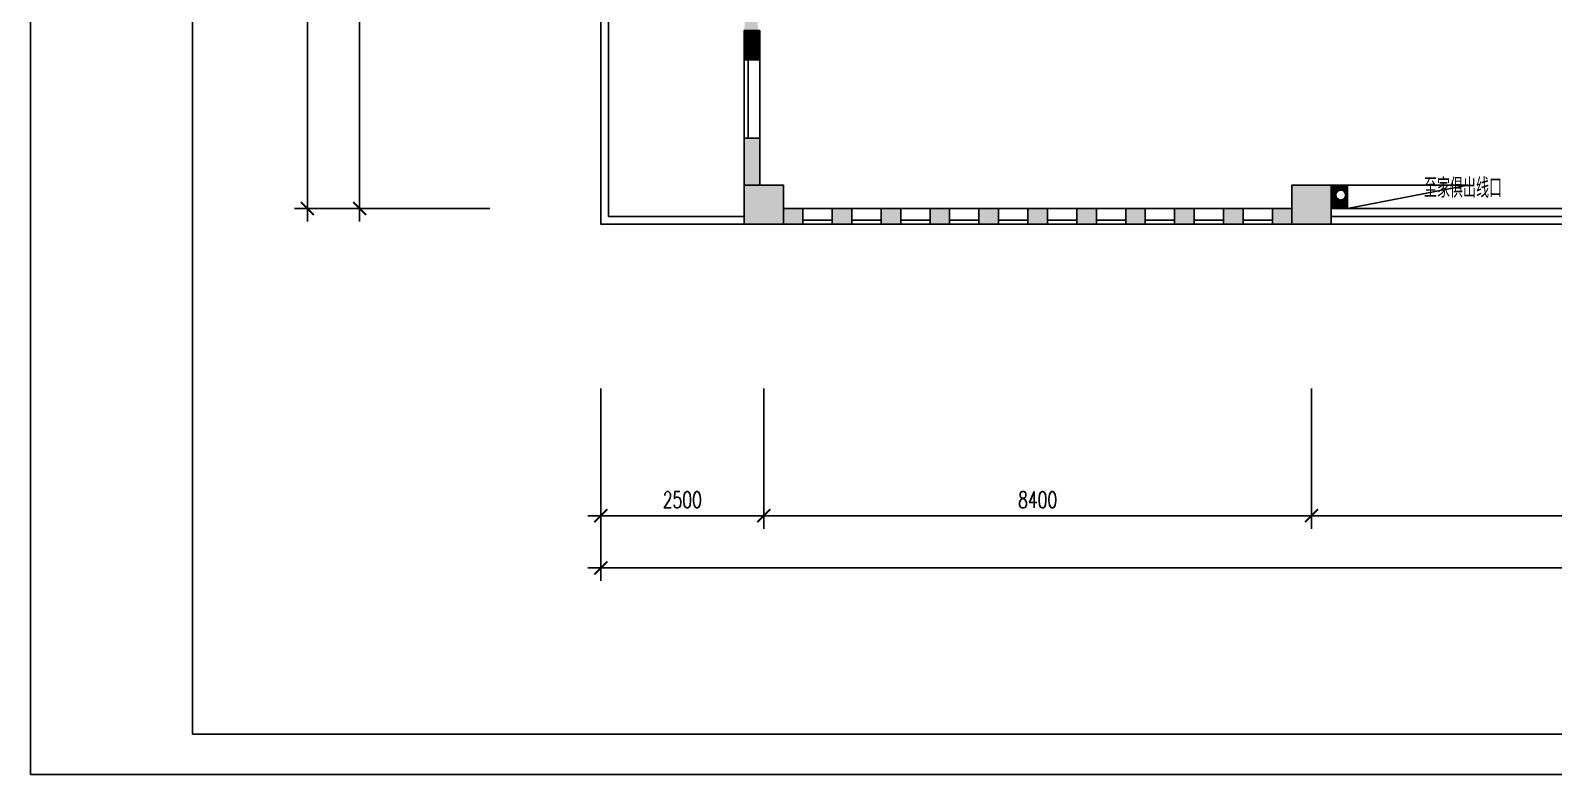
# Model space of a CAD drawing. Extents: x 243000 to 1039751, y -184758 to -16773.
# Drawn here: x 818454 to 841815, y -101127 to -89718 of the extents above; entities that cross this region are included whole.
import ezdxf
from ezdxf.enums import TextEntityAlignment as Align

# ---------------------------------------------------------------- set-up
doc = ezdxf.new("R2010")
doc.units = 0
doc.header["$LTSCALE"] = 1000
doc.header["$MEASUREMENT"] = 0
doc.layers.get('0').update_dxf_attribs({"linetype": 'CONTINUOUS'})
for name, color, linetype in [('WALL', 7, 'CONTINUOUS'), ('Z-TEXT', 7, 'CONTINUOUS'), ('家具', 2, 'CONTINUOUS'), ('玻璃线', 5, 'CONTINUOUS'), ('轴线标注', 1, 'CONTINUOUS')]:
    doc.layers.add(name, color=color, linetype=linetype)
doc.styles.add('DIM_FONT', font='romans.shx', dxfattribs={"width": 0.7, "height": 250, "bigfont": 'hztxt.shx'})
doc.styles.add('ROMANS', font='romans.shx', dxfattribs={"width": 0.7, "bigfont": 'hzdxf.shx'})
pattern_1 = [(45, (504728.5678786281, 22557.4494979484), (-0.08838834764831843, 0.08838834764831845), [])]

# ---------------------------------------------------------------- blocks, each defined once
blk = doc.blocks.new('_fzh')
at = {"layer": 'WALL'}
blk.add_hatch(color=7, dxfattribs=at).paths.add_polyline_path([(0.5, 0.5), (-0.5, 0.5), (-0.5, -0.5), (0.5, -0.5)])
at = {"layer": 'WALL', "color": 7}
blk.add_lwpolyline([(-0.5, -0.5), (0.5, -0.5), (0.5, 0.5), (-0.5, 0.5)], close=True, dxfattribs=at)
blk = doc.blocks.new('_ArchTick')
at = {"color": 0, "linetype": 'ByBlock', "const_width": 0.15}
blk.add_lwpolyline([(-0.5, -0.5), (0.5, 0.5)], dxfattribs=at)
blk = doc.blocks.new('fasdfa')
at = {"color": 4}
for p, q in [((898916.9676469576, -115831.9218359602), (898916.9676469576, -136309.2402338412)), ((899892.0780485201, -136065.4626334505), (899892.0780485201, -116075.6994363508)), ((927633.9689729736, -136065.4626334505), (899892.0780485201, -136065.4626334505)), ((927877.746573364, -136309.2402338412), (898916.9676469576, -136309.2402338412))]:
    blk.add_line(p, q, dxfattribs=at)

msp = doc.modelspace()

# ---------------------------------------------------------------- hatches: boundary and pattern name
at = {"layer": 'WALL'}
h = msp.add_hatch(color=7, dxfattribs=at)
h.paths.add_polyline_path([(829642.0260389119, -88878.02119354345), (829642.032128839, -88278.02119353844), (829402.032128839, -88278.02119353844), (829402.026038912, -88878.02119354345)])
h.paths.add_polyline_path([(829642.032128839, -87678.02119353844), (829642.0317228364, -87078.02054392174), (829402.0317228383, -87078.02119351516), (829402.032128839, -87678.02119353844)], flags=17)
edge = h.paths.add_edge_path()
edge.add_line((829402.0294492592, -89718.02119355788), (829642.032128839, -89718.02220855706))
edge.add_line((829642.032128839, -90168.02119357855), (829642.032128839, -89718.02200555906))
edge.add_line((829402.032128839, -90168.02119357855), (829402.032128839, -89718.0211935669))
edge.add_line((829402.027744072, -90168.02119357855), (829642.032128839, -90168.02119357855))
edge.add_line((829402.032128839, -86238.02119351184), (829402.0277440719, -85788.0211934984))
edge.add_line((829642.0321288374, -86238.02038151796), (829642.027744072, -85788.0211934984))
edge.add_line((829402.0294492592, -86238.02119351912), (829642.0321288374, -86238.02038151796))
edge.add_line((829642.0294492574, -86238.02054392395), (829642.0283936671, -86118.02119349746))
edge.add_line((829402.0294492592, -86238.02119351912), (829402.0283936672, -86118.02119349752))
edge.add_line((829402.0277440719, -85788.0211934984), (829642.027744072, -85788.0211934984))
h = msp.add_hatch(dxfattribs=at)
h.set_pattern_fill('ANSI31', style=0)
h.set_pattern_definition(pattern_1)
edge = h.paths.add_edge_path()
edge.add_line((829642.032128839, -90168.02119357855), (829642.032128839, -89718.02200555906))
edge.add_line((829402.032128839, -90168.02119357855), (829402.032128839, -89718.0211935669))
edge.add_line((829402.0294492592, -89718.02119355788), (829642.032128839, -89718.02220855706))
edge.add_line((829402.027744072, -90168.02119357855), (829642.032128839, -90168.02119357855))
for points in [[(829642.032128839, -91368.02119357856), (829402.032128839, -91368.02119357853), (829402.032128839, -92088.02164447644), (829642.032128839, -92088.02164447645)], [(830302.0318455497, -92447.98263875007), (830002.032128839, -92447.98227419627), (830002.032128839, -92688.06058491889), (830302.0321288444, -92688.06023091487)], [(837802.032128839, -92447.99084121722), (837502.0318455645, -92447.99084121724), (837502.0321288395, -92688.05174261285), (837802.032128839, -92688.05174261285)]]:
    msp.add_hatch(color=7, dxfattribs=at).paths.add_polyline_path(points)
h = msp.add_hatch(dxfattribs=at)
h.set_pattern_fill('ANSI31', style=0)
h.set_pattern_definition(pattern_1)
h.paths.add_polyline_path([(838654.0099834614, -92448.02164447648), (838654.0099834614, -92088.02164447648), (838402.032128839, -92088.0216444765), (838402.032128839, -92448.0216444765)])
h.paths.add_polyline_path([(838477.032128839, -92243.03155658886, -1), (838627.032128839, -92243.03155658886, -1)], flags=16)
h = msp.add_hatch(color=7, dxfattribs=at)
h.paths.add_polyline_path([(830752.0321288442, -92688.05969990883), (830752.0318455508, -92447.98318558128), (831052.0318455513, -92447.9835501354), (831052.032128844, -92688.0593459048)])
h.paths.add_polyline_path([(831502.0321288437, -92688.05881489877), (831502.0318455523, -92447.98409696663), (831802.0318455528, -92447.9844615208), (831802.0321288435, -92688.05846089474)])
h.paths.add_polyline_path([(832252.0321288431, -92688.05792988872), (832252.0318455539, -92447.98500835197), (832552.0318455545, -92447.98537290614), (832552.032128843, -92688.05757588468)])
h.paths.add_polyline_path([(833002.0321288425, -92688.0570448786), (833002.0318455554, -92447.98591973737), (833302.0318455561, -92447.98628429149), (833302.0321288423, -92688.05669087463)])
h.paths.add_polyline_path([(833752.0321288421, -92688.0561598686), (833752.031845557, -92447.98683112272), (834052.0318455577, -92447.98719567689), (834052.0321288418, -92688.05580586457)])
h.paths.add_polyline_path([(834502.0321288416, -92688.05527485855), (834502.0318455587, -92447.98774250806), (834802.0318455592, -92447.98810706224), (834802.0321288414, -92688.05492085451)])
h.paths.add_polyline_path([(835252.032128841, -92688.05438984849), (835252.0318455603, -92447.98865389347), (835552.0318455609, -92447.98901844758), (835552.0321288408, -92688.05403584446)])
h.paths.add_polyline_path([(836002.0321288405, -92688.05350483838), (836002.0318455619, -92447.98956527881), (836302.0318455625, -92447.98992983298), (836302.0321288403, -92688.0531508344)])
h.paths.add_polyline_path([(836752.03212884, -92688.05261982838), (836752.0318455634, -92447.99047666416), (837052.031845564, -92447.99084121833), (837052.0321288398, -92688.05226582434)])
edge = h.paths.add_edge_path()
edge.add_line((837502.0321288395, -92688.05174261285), (837802.032128839, -92688.05174261285))
edge.add_line((837502.0318455645, -92447.99084121722), (837802.032128839, -92447.99084121722))
edge.add_line((837502.0321288395, -92688.05173481826), (837502.0318455651, -92447.99138804956))

# ---------------------------------------------------------------- linework, layer by layer
at = {"layer": 'WALL', "color": 7}
for p, q in [((827202.032128839, -84408.06403055802), (827202.0223588916, -92447.97872585736)), ((829402.0294492592, -89718.02119355788), (829642.032128839, -89718.02220855706)), ((829402.032128839, -90168.02119357855), (829402.032128839, -89718.0211935669)), ((829642.032128839, -90168.02119357855), (829642.032128839, -89718.02200555906)), ((829402.027744072, -90168.02119357855), (829642.032128839, -90168.02119357855)), ((829402.027744072, -91368.02119357855), (829642.032128839, -91368.02119357855)), ((829402.032128839, -92688.0612929269), (829402.032128839, -91368.02119357855)), ((829642.032128839, -92088.02164447648), (829642.032128839, -91368.02119357855)), ((838402.032128839, -92088.02164447648), (838654.0099834614, -92088.02164447648)), ((838654.0099834614, -92088.02164447648), (838654.0099834614, -92448.02164447648)), ((827202.032128839, -92447.97872586924), (827202.032128839, -92688.06403055802)), ((830302.0318455497, -92447.98263875005), (830002.032128839, -92447.98227419626)), ((830302.0321288445, -92688.06023091485), (830302.0318455497, -92447.98263875005)), ((831052.0318455513, -92447.9835501354), (830752.0318455508, -92447.98318558128)), ((830752.0321288442, -92688.05969990883), (830752.0318455508, -92447.98318558128)), ((831052.032128844, -92688.0593459048), (831052.0318455513, -92447.9835501354)), ((831802.0318455528, -92447.9844615208), (831502.0318455523, -92447.98409696663)), ((831502.0321288437, -92688.05881489877), (831502.0318455523, -92447.98409696663)), ((831802.0321288435, -92688.05846089474), (831802.0318455528, -92447.9844615208)), ((832552.0318455545, -92447.98537290614), (832252.0318455539, -92447.98500835197)), ((832252.0321288431, -92688.05792988872), (832252.0318455539, -92447.98500835203)), ((832552.032128843, -92688.05757588468), (832552.0318455545, -92447.98537290614)), ((833302.0318455561, -92447.98628429149), (833002.0318455554, -92447.98591973737)), ((833002.0321288425, -92688.0570448786), (833002.0318455554, -92447.98591973737)), ((833302.0321288423, -92688.05669087463), (833302.0318455561, -92447.98628429149)), ((834052.0318455577, -92447.98719567689), (833752.031845557, -92447.98683112272)), ((833752.0321288421, -92688.0561598686), (833752.031845557, -92447.98683112278)), ((834052.0321288418, -92688.05580586457), (834052.0318455577, -92447.98719567689)), ((834802.0318455592, -92447.98810706224), (834502.0318455587, -92447.98774250806)), ((834502.0321288416, -92688.05527485855), (834502.0318455587, -92447.98774250806)), ((834802.0321288414, -92688.05492085451), (834802.0318455592, -92447.98810706224)), ((835552.0318455609, -92447.98901844758), (835252.0318455603, -92447.98865389347)), ((835252.032128841, -92688.05438984849), (835252.0318455603, -92447.98865389347)), ((835552.0321288408, -92688.05403584446), (835552.0318455609, -92447.98901844758)), ((836302.0318455625, -92447.98992983298), (836002.0318455619, -92447.98956527881)), ((836002.0321288405, -92688.05350483838), (836002.0318455619, -92447.98956527881)), ((836302.0321288403, -92688.0531508344), (836302.0318455625, -92447.98992983298)), ((837052.0318455641, -92447.99084121833), (836752.0318455634, -92447.99047666416)), ((836752.03212884, -92688.05261982838), (836752.0318455634, -92447.99047666416)), ((837052.0321288398, -92688.05226582434), (837052.031845564, -92447.99084121833)), ((837502.0318455645, -92447.99084121722), (837802.032128839, -92447.99084121722)), ((837502.0321288395, -92688.05173481826), (837502.0318455651, -92447.99138804956)), ((837802.032128839, -92447.99084121722), (837802.032128839, -92688.02164447648)), ((830302.0321288445, -92688.06023091485), (829402.032128839, -92688.0612929269)), ((831052.032128844, -92688.0593459048), (830752.0321288442, -92688.05969990883)), ((831802.0321288435, -92688.05846089474), (831502.0321288437, -92688.05881489877)), ((832552.032128843, -92688.05757588468), (832252.0321288431, -92688.05792988872)), ((833302.0321288423, -92688.05669087463), (833002.0321288425, -92688.0570448786)), ((834052.0321288418, -92688.05580586457), (833752.0321288421, -92688.0561598686)), ((834802.0321288414, -92688.05492085451), (834502.0321288416, -92688.05527485855)), ((835552.0321288408, -92688.05403584446), (835252.032128841, -92688.05438984849)), ((836302.0321288403, -92688.0531508344), (836002.0321288405, -92688.05350483843)), ((837052.0321288398, -92688.05226582434), (836752.03212884, -92688.05261982838)), ((837502.0321288395, -92688.05174261285), (837802.032128839, -92688.05174261285))]:
    msp.add_line(p, q, dxfattribs=at)
for points in [[(829402.032128839, -92688.02164447645), (827202.032128839, -92688.06403055799), (827202.032128839, -84167.97872586927), (829402.032128839, -84167.981545088)], [(829402.027744072, -92568.0216445165), (827322.032128839, -92568.05964575091), (827322.032128839, -84287.97901751276), (829402.0318371957, -84287.98154508776)]]:
    msp.add_lwpolyline(points, dxfattribs=at)
msp.add_circle((838552.032128839, -92243.03155658886), 75, dxfattribs=at)
at = {"layer": '家具', "color": 7}
for p in [(838654.0099834614, -92088.02164447648), (838654.0099834614, -92448.02164447648)]:
    msp.add_line(p, (840502.032128839, -92088.02164447648), dxfattribs=at)
at = {"layer": '玻璃线', "color": 7}
for p, q in [((829402.027744072, -91368.02119357855), (829402.027744072, -90168.02119357855)), ((829464.2886262506, -91368.02119357855), (829464.2886262506, -90168.02119357855)), ((829642.027744072, -91368.02119357855), (829642.027744072, -90168.02119357855)), ((830752.0318455496, -92447.98264666178), (830302.0318455499, -92447.98317766949)), ((831502.0318455512, -92447.98355804714), (831052.0318455514, -92447.98408905485)), ((832252.0318455528, -92447.98446943256), (831802.0318455531, -92447.98500044027)), ((833002.0318455545, -92447.98538081792), (832552.0318455547, -92447.98591182563)), ((833752.031845556, -92447.98629220328), (833302.0318455563, -92447.98682321099)), ((834502.0318455575, -92447.98720358862), (834052.0318455579, -92447.98773459633)), ((835252.0318455591, -92447.98811497404), (834802.0318455595, -92447.98864598175)), ((836002.0318455608, -92447.9890263594), (835552.0318455611, -92447.98955736711)), ((836752.0318455624, -92447.98993774474), (836302.0318455626, -92447.99046875245)), ((837052.031841343, -92447.9913880507), (837502.0318413427, -92447.99084121722)), ((837502.0321288395, -92688.05174261285), (827202.032128839, -92688.06403055802)), ((830752.0320553517, -92625.77842943772), (830302.032055352, -92625.77896044543)), ((830752.0321288441, -92688.05916098933), (830302.0321288444, -92688.05969199704)), ((831502.0320553517, -92625.77801044917), (831052.032055352, -92625.77854145688)), ((831502.0321288435, -92688.05827597926), (831052.0321288437, -92688.05880698697)), ((832252.0320553517, -92625.77759146066), (831802.0320553521, -92625.77812246837)), ((832252.032128843, -92688.05739096925), (831802.0321288432, -92688.05792197696)), ((833002.0320553518, -92625.77717247211), (832552.0320553521, -92625.77770347982)), ((833002.0321288424, -92688.05650595918), (832552.0321288428, -92688.05703696689)), ((833752.0320553518, -92625.77675348356), (833302.0320553521, -92625.77728449127)), ((833752.0321288418, -92688.0556209491), (833302.0321288422, -92688.05615195681)), ((834502.0320553518, -92625.776334495), (834052.0320553521, -92625.77686550272)), ((834502.0321288414, -92688.05473593905), (834052.0321288416, -92688.05526694676)), ((835252.0320553518, -92625.77591550651), (834802.0320553521, -92625.77644651422)), ((835252.0321288408, -92688.05385092903), (834802.0321288412, -92688.05438193674)), ((836002.0320553519, -92625.77549651796), (835552.0320553521, -92625.77602752567)), ((836002.0321288403, -92688.05296591896), (835552.0321288407, -92688.05349692667)), ((836752.0320553519, -92625.77507752941), (836302.0320553521, -92625.77560853712)), ((836752.0321288398, -92688.0520809089), (836302.0321288401, -92688.05261191662)), ((837052.0320573833, -92625.77519746145), (837502.032057383, -92625.77465062798)), ((837052.0321330609, -92688.05173481943), (837502.0321330605, -92688.05118798596))]:
    msp.add_line(p, q, dxfattribs=at)
for points in [[(846502.032128839, -92568.02164447648), (854002.032128839, -92568.02164447648), (854002.032128839, -92448.02164447648), (838402.032128839, -92448.02164447648), (838402.032128839, -92568.02164447648), (845902.032128839, -92568.02164447648)], [(846502.032128839, -92568.02164447648), (854002.032128839, -92568.02164447648), (854002.0317278178, -92688.0214257435), (838402.032128839, -92688.02164039564), (838402.032128839, -92568.02164447648), (845902.032128839, -92568.02164447648)]]:
    msp.add_lwpolyline(points, dxfattribs=at)
at = {"layer": '轴线标注', "color": 1}
for p, q in [((822702.032128839, -59848.02770394765), (822702.032128839, -92648.02770394765)), ((823502.032128839, -84148.02770394765), (823502.032128839, -92648.02770394765)), ((824702.032128839, -92448.02770394765), (822502.032128839, -92448.02770394765)), ((825502.032128839, -92448.02770394765), (823302.032128839, -92448.02770394765)), ((827202.032128839, -95208.02044086278), (827202.032128839, -97359.07325048037)), ((829702.032128839, -95208.02044086278), (829702.032128839, -97359.07325048037)), ((829702.032128839, -95208.02044086278), (829702.032128839, -97359.07325048037)), ((838102.032128839, -95208.02044086278), (838102.032128839, -97359.07325048037)), ((838102.032128839, -95208.02044086278), (838102.032128839, -97359.07325048037)), ((827202.032128839, -95959.07325048037), (827202.032128839, -98159.07325048037)), ((829902.032128839, -97159.07325048037), (827002.032128839, -97159.07325048037)), ((838302.032128839, -97159.07325048037), (829502.032128839, -97159.07325048037)), ((846402.032128839, -97159.07325048037), (837902.032128839, -97159.07325048037)), ((862902.032128839, -97959.07325048037), (827002.032128839, -97959.07325048037))]:
    msp.add_line(p, q, dxfattribs=at)

# ---------------------------------------------------------------- block references
at = {"color": 4, "lineweight": 5, "xscale": 2.547089064726606, "yscale": 2.547089064610191, "zscale": 2.5470890645979}
msp.add_blockref('fasdfa', (-1471167.874407968, 246064.4931213852), dxfattribs=at)
at = {"layer": 'WALL', "color": 7, "xscale": 600, "yscale": 600, "zscale": 600}
for p in [(829702.032128839, -92388.02164447648), (829702.032128839, -92388.02164447645), (838102.032128839, -92388.02164447648)]:
    msp.add_blockref('_fzh', p, dxfattribs=at)
at = {"layer": '轴线标注', "color": 1, "xscale": 200, "yscale": 200, "zscale": 200}
for p, rotation in [((822702.032128839, -92448.02770394765), 270), ((823502.032128839, -92448.02770394765), 270), ((827202.032128839, -97159.07325048037), 180), ((829702.032128839, -97159.07325048037), 180), ((838102.032128839, -97159.07325048037), 180), ((827202.032128839, -97959.07325048037), 180)]:
    msp.add_blockref('_ArchTick', p, dxfattribs=dict(at, rotation=rotation))
for p in [(829702.032128839, -97159.07325048037), (838102.032128839, -97159.07325048037)]:
    msp.add_blockref('_ArchTick', p, dxfattribs=at)

# ---------------------------------------------------------------- texts
at = {"layer": 'Z-TEXT', "color": 3, "style": 'ROMANS', "width": 0.7}
msp.add_text('至家俱出线口', height=300, dxfattribs=at).set_placement((840426.7265899109, -92283.00225296625), align=Align.CENTER)
at = {"layer": '轴线标注', "color": 1, "char_height": 250, "attachment_point": 5, "style": 'DIM_FONT'}
for s, insert in [('\\A1;2500', (828452.032128839, -96914.07325048037)), ('\\A1;8400', (833902.032128839, -96914.07325048037))]:
    msp.add_mtext(s, dxfattribs=dict(at, insert=insert))

doc.saveas('drawing.dxf')
